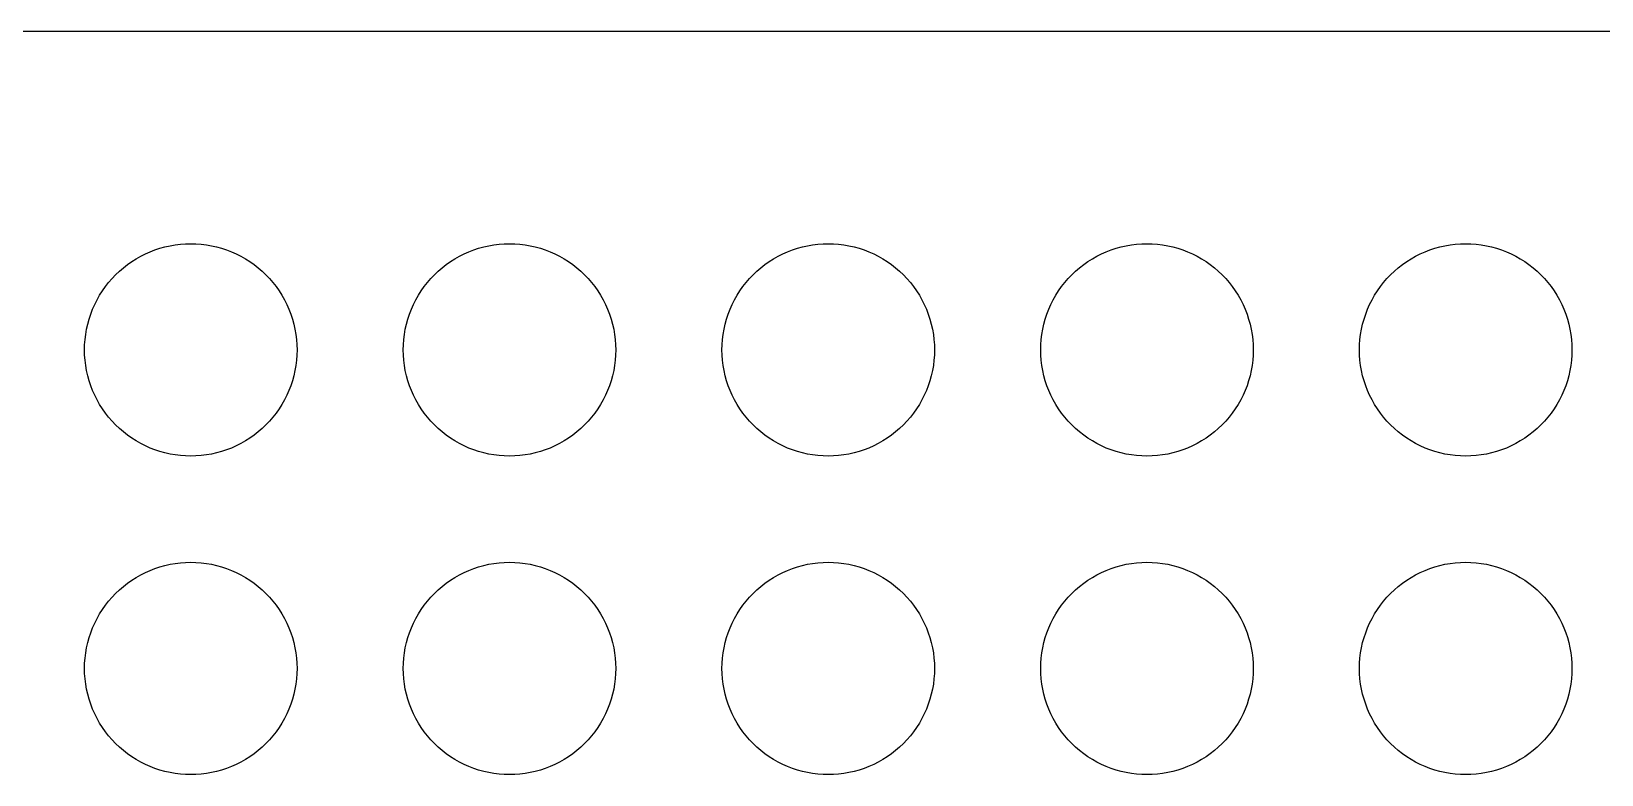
# Model space of a CAD drawing. Header units: metres. Extents: x 0 to 559, y 0 to 300.
# Drawn here: x 280 to 427.8, y 230 to 300 of the extents above; entities that cross this region are included whole.
import ezdxf

# ---------------------------------------------------------------- set-up
doc = ezdxf.new("R2010")
doc.units = ezdxf.units.M

msp = doc.modelspace()

# ---------------------------------------------------------------- linework, layer by layer
for p, q in [((559, 300), (0, 300)), ((291.173, 279.239), (291.631, 279.415)), ((291.631, 279.415), (292.097, 279.569)), ((292.097, 279.569), (292.57, 279.7)), ((292.57, 279.7), (293.049, 279.808)), ((293.049, 279.808), (293.533, 279.892)), ((293.533, 279.892), (294.02, 279.952)), ((294.02, 279.952), (294.509, 279.988)), ((294.509, 279.988), (295, 280)), ((295, 280), (295.491, 279.988)), ((295.491, 279.988), (295.98, 279.952)), ((295.98, 279.952), (296.467, 279.892)), ((296.467, 279.892), (296.951, 279.808)), ((296.951, 279.808), (297.43, 279.7)), ((297.43, 279.7), (297.903, 279.569)), ((297.903, 279.569), (298.369, 279.415)), ((298.369, 279.415), (298.827, 279.239)), ((321.173, 279.239), (321.631, 279.415)), ((321.631, 279.415), (322.097, 279.569)), ((322.097, 279.569), (322.57, 279.7)), ((322.57, 279.7), (323.049, 279.808)), ((323.049, 279.808), (323.533, 279.892)), ((323.533, 279.892), (324.02, 279.952)), ((324.02, 279.952), (324.509, 279.988)), ((324.509, 279.988), (325, 280)), ((325, 280), (325.491, 279.988)), ((325.491, 279.988), (325.98, 279.952)), ((325.98, 279.952), (326.467, 279.892)), ((326.467, 279.892), (326.951, 279.808)), ((326.951, 279.808), (327.43, 279.7)), ((327.43, 279.7), (327.903, 279.569)), ((327.903, 279.569), (328.369, 279.415)), ((328.369, 279.415), (328.827, 279.239)), ((351.173, 279.239), (351.631, 279.415)), ((351.631, 279.415), (352.097, 279.569)), ((352.097, 279.569), (352.57, 279.7)), ((352.57, 279.7), (353.049, 279.808)), ((353.049, 279.808), (353.533, 279.892)), ((353.533, 279.892), (354.02, 279.952)), ((354.02, 279.952), (354.509, 279.988)), ((354.509, 279.988), (355, 280)), ((355, 280), (355.491, 279.988)), ((355.491, 279.988), (355.98, 279.952)), ((355.98, 279.952), (356.467, 279.892)), ((356.467, 279.892), (356.951, 279.808)), ((356.951, 279.808), (357.43, 279.7)), ((357.43, 279.7), (357.903, 279.569)), ((357.903, 279.569), (358.369, 279.415)), ((358.369, 279.415), (358.827, 279.239)), ((381.173, 279.239), (381.631, 279.415)), ((381.631, 279.415), (382.097, 279.569)), ((382.097, 279.569), (382.57, 279.7)), ((382.57, 279.7), (383.049, 279.808)), ((383.049, 279.808), (383.533, 279.892)), ((383.533, 279.892), (384.02, 279.952)), ((384.02, 279.952), (384.509, 279.988)), ((384.509, 279.988), (385, 280)), ((385, 280), (385.491, 279.988)), ((385.491, 279.988), (385.98, 279.952)), ((385.98, 279.952), (386.467, 279.892)), ((386.467, 279.892), (386.951, 279.808)), ((386.951, 279.808), (387.43, 279.7)), ((387.43, 279.7), (387.903, 279.569)), ((387.903, 279.569), (388.369, 279.415)), ((388.369, 279.415), (388.827, 279.239)), ((411.173, 279.239), (411.631, 279.415)), ((411.631, 279.415), (412.097, 279.569)), ((412.097, 279.569), (412.57, 279.7)), ((412.57, 279.7), (413.049, 279.808)), ((413.049, 279.808), (413.533, 279.892)), ((413.533, 279.892), (414.02, 279.952)), ((414.02, 279.952), (414.509, 279.988)), ((414.509, 279.988), (415, 280)), ((415, 280), (415.491, 279.988)), ((415.491, 279.988), (415.98, 279.952)), ((415.98, 279.952), (416.467, 279.892)), ((416.467, 279.892), (416.951, 279.808)), ((416.951, 279.808), (417.43, 279.7)), ((417.43, 279.7), (417.903, 279.569)), ((417.903, 279.569), (418.369, 279.415)), ((418.369, 279.415), (418.827, 279.239)), ((288.656, 277.73), (289.043, 278.032)), ((289.043, 278.032), (289.444, 278.315)), ((289.444, 278.315), (289.859, 278.577)), ((289.859, 278.577), (290.286, 278.819)), ((290.286, 278.819), (290.724, 279.04)), ((290.724, 279.04), (291.173, 279.239)), ((298.827, 279.239), (299.276, 279.04)), ((299.276, 279.04), (299.714, 278.819)), ((299.714, 278.819), (300.141, 278.577)), ((300.141, 278.577), (300.556, 278.315)), ((300.556, 278.315), (300.957, 278.032)), ((300.957, 278.032), (301.344, 277.73)), ((318.656, 277.73), (319.043, 278.032)), ((319.043, 278.032), (319.444, 278.315)), ((319.444, 278.315), (319.859, 278.577)), ((319.859, 278.577), (320.286, 278.819)), ((320.286, 278.819), (320.724, 279.04)), ((320.724, 279.04), (321.173, 279.239)), ((328.827, 279.239), (329.276, 279.04)), ((329.276, 279.04), (329.714, 278.819)), ((329.714, 278.819), (330.141, 278.577)), ((330.141, 278.577), (330.556, 278.315)), ((330.556, 278.315), (330.957, 278.032)), ((330.957, 278.032), (331.344, 277.73)), ((348.656, 277.73), (349.043, 278.032)), ((349.043, 278.032), (349.444, 278.315)), ((349.444, 278.315), (349.859, 278.577)), ((349.859, 278.577), (350.286, 278.819)), ((350.286, 278.819), (350.724, 279.04)), ((350.724, 279.04), (351.173, 279.239)), ((358.827, 279.239), (359.276, 279.04)), ((359.276, 279.04), (359.714, 278.819)), ((359.714, 278.819), (360.141, 278.577)), ((360.141, 278.577), (360.556, 278.315)), ((360.556, 278.315), (360.957, 278.032)), ((360.957, 278.032), (361.344, 277.73)), ((378.656, 277.73), (379.043, 278.032)), ((379.043, 278.032), (379.444, 278.315)), ((379.444, 278.315), (379.859, 278.577)), ((379.859, 278.577), (380.286, 278.819)), ((380.286, 278.819), (380.724, 279.04)), ((380.724, 279.04), (381.173, 279.239)), ((388.827, 279.239), (389.276, 279.04)), ((389.276, 279.04), (389.714, 278.819)), ((389.714, 278.819), (390.141, 278.577)), ((390.141, 278.577), (390.556, 278.315)), ((390.556, 278.315), (390.957, 278.032)), ((390.957, 278.032), (391.344, 277.73)), ((408.656, 277.73), (409.043, 278.032)), ((409.043, 278.032), (409.444, 278.315)), ((409.444, 278.315), (409.859, 278.577)), ((409.859, 278.577), (410.286, 278.819)), ((410.286, 278.819), (410.724, 279.04)), ((410.724, 279.04), (411.173, 279.239)), ((418.827, 279.239), (419.276, 279.04)), ((419.276, 279.04), (419.714, 278.819)), ((419.714, 278.819), (420.141, 278.577)), ((420.141, 278.577), (420.556, 278.315)), ((420.556, 278.315), (420.957, 278.032)), ((420.957, 278.032), (421.344, 277.73)), ((287.27, 276.344), (287.59, 276.716)), ((287.59, 276.716), (287.929, 277.071)), ((287.929, 277.071), (288.284, 277.41)), ((288.284, 277.41), (288.656, 277.73)), ((301.344, 277.73), (301.716, 277.41)), ((301.716, 277.41), (302.071, 277.071)), ((302.071, 277.071), (302.41, 276.716)), ((302.41, 276.716), (302.73, 276.344)), ((317.27, 276.344), (317.59, 276.716)), ((317.59, 276.716), (317.929, 277.071)), ((317.929, 277.071), (318.284, 277.41)), ((318.284, 277.41), (318.656, 277.73)), ((331.344, 277.73), (331.716, 277.41)), ((331.716, 277.41), (332.071, 277.071)), ((332.071, 277.071), (332.41, 276.716)), ((332.41, 276.716), (332.73, 276.344)), ((347.27, 276.344), (347.59, 276.716)), ((347.59, 276.716), (347.929, 277.071)), ((347.929, 277.071), (348.284, 277.41)), ((348.284, 277.41), (348.656, 277.73)), ((361.344, 277.73), (361.716, 277.41)), ((361.716, 277.41), (362.071, 277.071)), ((362.071, 277.071), (362.41, 276.716)), ((362.41, 276.716), (362.73, 276.344)), ((377.27, 276.344), (377.59, 276.716)), ((377.59, 276.716), (377.929, 277.071)), ((377.929, 277.071), (378.284, 277.41)), ((378.284, 277.41), (378.656, 277.73)), ((391.344, 277.73), (391.716, 277.41)), ((391.716, 277.41), (392.071, 277.071)), ((392.071, 277.071), (392.41, 276.716)), ((392.41, 276.716), (392.73, 276.344)), ((407.27, 276.344), (407.59, 276.716)), ((407.59, 276.716), (407.929, 277.071)), ((407.929, 277.071), (408.284, 277.41)), ((408.284, 277.41), (408.656, 277.73)), ((421.344, 277.73), (421.716, 277.41)), ((421.716, 277.41), (422.071, 277.071)), ((422.071, 277.071), (422.41, 276.716)), ((422.41, 276.716), (422.73, 276.344)), ((286.181, 274.714), (286.423, 275.141)), ((286.423, 275.141), (286.685, 275.556)), ((286.685, 275.556), (286.968, 275.957)), ((286.968, 275.957), (287.27, 276.344)), ((302.73, 276.344), (303.032, 275.957)), ((303.032, 275.957), (303.315, 275.556)), ((303.315, 275.556), (303.577, 275.141)), ((303.577, 275.141), (303.819, 274.714)), ((316.181, 274.714), (316.423, 275.141)), ((316.423, 275.141), (316.685, 275.556)), ((316.685, 275.556), (316.968, 275.957)), ((316.968, 275.957), (317.27, 276.344)), ((332.73, 276.344), (333.032, 275.957)), ((333.032, 275.957), (333.315, 275.556)), ((333.315, 275.556), (333.577, 275.141)), ((333.577, 275.141), (333.819, 274.714)), ((346.181, 274.714), (346.423, 275.141)), ((346.423, 275.141), (346.685, 275.556)), ((346.685, 275.556), (346.968, 275.957)), ((346.968, 275.957), (347.27, 276.344)), ((362.73, 276.344), (363.032, 275.957)), ((363.032, 275.957), (363.315, 275.556)), ((363.315, 275.556), (363.577, 275.141)), ((363.577, 275.141), (363.819, 274.714)), ((376.181, 274.714), (376.423, 275.141)), ((376.423, 275.141), (376.685, 275.556)), ((376.685, 275.556), (376.968, 275.957)), ((376.968, 275.957), (377.27, 276.344)), ((392.73, 276.344), (393.032, 275.957)), ((393.032, 275.957), (393.315, 275.556)), ((393.315, 275.556), (393.577, 275.141)), ((393.577, 275.141), (393.819, 274.714)), ((406.181, 274.714), (406.423, 275.141)), ((406.423, 275.141), (406.685, 275.556)), ((406.685, 275.556), (406.968, 275.957)), ((406.968, 275.957), (407.27, 276.344)), ((422.73, 276.344), (423.032, 275.957)), ((423.032, 275.957), (423.315, 275.556)), ((423.315, 275.556), (423.577, 275.141)), ((423.577, 275.141), (423.819, 274.714)), ((285.585, 273.369), (285.761, 273.827)), ((285.761, 273.827), (285.96, 274.276)), ((285.96, 274.276), (286.181, 274.714)), ((303.819, 274.714), (304.04, 274.276)), ((304.04, 274.276), (304.239, 273.827)), ((304.239, 273.827), (304.415, 273.369)), ((315.585, 273.369), (315.761, 273.827)), ((315.761, 273.827), (315.96, 274.276)), ((315.96, 274.276), (316.181, 274.714)), ((333.819, 274.714), (334.04, 274.276)), ((334.04, 274.276), (334.239, 273.827)), ((334.239, 273.827), (334.415, 273.369)), ((345.585, 273.369), (345.761, 273.827)), ((345.761, 273.827), (345.96, 274.276)), ((345.96, 274.276), (346.181, 274.714)), ((363.819, 274.714), (364.04, 274.276)), ((364.04, 274.276), (364.239, 273.827)), ((364.239, 273.827), (364.415, 273.369)), ((375.585, 273.369), (375.761, 273.827)), ((375.761, 273.827), (375.96, 274.276)), ((375.96, 274.276), (376.181, 274.714)), ((393.819, 274.714), (394.04, 274.276)), ((394.04, 274.276), (394.239, 273.827)), ((394.239, 273.827), (394.415, 273.369)), ((405.585, 273.369), (405.761, 273.827)), ((405.761, 273.827), (405.96, 274.276)), ((405.96, 274.276), (406.181, 274.714)), ((423.819, 274.714), (424.04, 274.276)), ((424.04, 274.276), (424.239, 273.827)), ((424.239, 273.827), (424.415, 273.369)), ((285.108, 271.467), (285.192, 271.951)), ((285.192, 271.951), (285.3, 272.43)), ((285.3, 272.43), (285.431, 272.903)), ((285.431, 272.903), (285.585, 273.369)), ((304.415, 273.369), (304.569, 272.903)), ((304.569, 272.903), (304.7, 272.43)), ((304.7, 272.43), (304.808, 271.951)), ((304.808, 271.951), (304.892, 271.467)), ((315.108, 271.467), (315.192, 271.951)), ((315.192, 271.951), (315.3, 272.43)), ((315.3, 272.43), (315.431, 272.903)), ((315.431, 272.903), (315.585, 273.369)), ((334.415, 273.369), (334.569, 272.903)), ((334.569, 272.903), (334.7, 272.43)), ((334.7, 272.43), (334.808, 271.951)), ((334.808, 271.951), (334.892, 271.467)), ((345.108, 271.467), (345.192, 271.951)), ((345.192, 271.951), (345.3, 272.43)), ((345.3, 272.43), (345.431, 272.903)), ((345.431, 272.903), (345.585, 273.369)), ((364.415, 273.369), (364.569, 272.903)), ((364.569, 272.903), (364.7, 272.43)), ((364.7, 272.43), (364.808, 271.951)), ((364.808, 271.951), (364.892, 271.467)), ((375.108, 271.467), (375.192, 271.951)), ((375.192, 271.951), (375.3, 272.43)), ((375.3, 272.43), (375.431, 272.903)), ((375.431, 272.903), (375.585, 273.369)), ((394.415, 273.369), (394.569, 272.903)), ((394.569, 272.903), (394.7, 272.43)), ((394.7, 272.43), (394.808, 271.951)), ((394.808, 271.951), (394.892, 271.467)), ((405.108, 271.467), (405.192, 271.951)), ((405.192, 271.951), (405.3, 272.43)), ((405.3, 272.43), (405.431, 272.903)), ((405.431, 272.903), (405.585, 273.369)), ((424.415, 273.369), (424.569, 272.903)), ((424.569, 272.903), (424.7, 272.43)), ((424.7, 272.43), (424.808, 271.951)), ((424.808, 271.951), (424.892, 271.467)), ((285, 270), (285.012, 270.491)), ((285.012, 270.491), (285.048, 270.98)), ((285.048, 270.98), (285.108, 271.467)), ((304.892, 271.467), (304.952, 270.98)), ((304.952, 270.98), (304.988, 270.491)), ((304.988, 270.491), (305, 270)), ((315, 270), (315.012, 270.491)), ((315.012, 270.491), (315.048, 270.98)), ((315.048, 270.98), (315.108, 271.467)), ((334.892, 271.467), (334.952, 270.98)), ((334.952, 270.98), (334.988, 270.491)), ((334.988, 270.491), (335, 270)), ((345, 270), (345.012, 270.491)), ((345.012, 270.491), (345.048, 270.98)), ((345.048, 270.98), (345.108, 271.467)), ((364.892, 271.467), (364.952, 270.98)), ((364.952, 270.98), (364.988, 270.491)), ((364.988, 270.491), (365, 270)), ((375, 270), (375.012, 270.491)), ((375.012, 270.491), (375.048, 270.98)), ((375.048, 270.98), (375.108, 271.467)), ((394.892, 271.467), (394.952, 270.98)), ((394.952, 270.98), (394.988, 270.491)), ((394.988, 270.491), (395, 270)), ((405, 270), (405.012, 270.491)), ((405.012, 270.491), (405.048, 270.98)), ((405.048, 270.98), (405.108, 271.467)), ((424.892, 271.467), (424.952, 270.98)), ((424.952, 270.98), (424.988, 270.491)), ((424.988, 270.491), (425, 270)), ((285.012, 269.509), (285, 270)), ((285.048, 269.02), (285.012, 269.509)), ((285.108, 268.533), (285.048, 269.02)), ((304.952, 269.02), (304.892, 268.533)), ((304.988, 269.509), (304.952, 269.02)), ((305, 270), (304.988, 269.509)), ((315.012, 269.509), (315, 270)), ((315.048, 269.02), (315.012, 269.509)), ((315.108, 268.533), (315.048, 269.02)), ((334.952, 269.02), (334.892, 268.533)), ((334.988, 269.509), (334.952, 269.02)), ((335, 270), (334.988, 269.509)), ((345.012, 269.509), (345, 270)), ((345.048, 269.02), (345.012, 269.509)), ((345.108, 268.533), (345.048, 269.02)), ((364.952, 269.02), (364.892, 268.533)), ((364.988, 269.509), (364.952, 269.02)), ((365, 270), (364.988, 269.509)), ((375.012, 269.509), (375, 270)), ((375.048, 269.02), (375.012, 269.509)), ((375.108, 268.533), (375.048, 269.02)), ((394.952, 269.02), (394.892, 268.533)), ((394.988, 269.509), (394.952, 269.02)), ((395, 270), (394.988, 269.509)), ((405.012, 269.509), (405, 270)), ((405.048, 269.02), (405.012, 269.509)), ((405.108, 268.533), (405.048, 269.02)), ((424.952, 269.02), (424.892, 268.533)), ((424.988, 269.509), (424.952, 269.02)), ((425, 270), (424.988, 269.509)), ((285.192, 268.049), (285.108, 268.533)), ((285.3, 267.57), (285.192, 268.049)), ((285.431, 267.097), (285.3, 267.57)), ((304.7, 267.57), (304.569, 267.097)), ((304.808, 268.049), (304.7, 267.57)), ((304.892, 268.533), (304.808, 268.049)), ((315.192, 268.049), (315.108, 268.533)), ((315.3, 267.57), (315.192, 268.049)), ((315.431, 267.097), (315.3, 267.57)), ((334.7, 267.57), (334.569, 267.097)), ((334.808, 268.049), (334.7, 267.57)), ((334.892, 268.533), (334.808, 268.049)), ((345.192, 268.049), (345.108, 268.533)), ((345.3, 267.57), (345.192, 268.049)), ((345.431, 267.097), (345.3, 267.57)), ((364.7, 267.57), (364.569, 267.097)), ((364.808, 268.049), (364.7, 267.57)), ((364.892, 268.533), (364.808, 268.049)), ((375.192, 268.049), (375.108, 268.533)), ((375.3, 267.57), (375.192, 268.049)), ((375.431, 267.097), (375.3, 267.57)), ((394.7, 267.57), (394.569, 267.097)), ((394.808, 268.049), (394.7, 267.57)), ((394.892, 268.533), (394.808, 268.049)), ((405.192, 268.049), (405.108, 268.533)), ((405.3, 267.57), (405.192, 268.049)), ((405.431, 267.097), (405.3, 267.57)), ((424.7, 267.57), (424.569, 267.097)), ((424.808, 268.049), (424.7, 267.57)), ((424.892, 268.533), (424.808, 268.049)), ((285.585, 266.631), (285.431, 267.097)), ((285.761, 266.173), (285.585, 266.631)), ((285.96, 265.724), (285.761, 266.173)), ((304.239, 266.173), (304.04, 265.724)), ((304.415, 266.631), (304.239, 266.173)), ((304.569, 267.097), (304.415, 266.631)), ((315.585, 266.631), (315.431, 267.097)), ((315.761, 266.173), (315.585, 266.631)), ((315.96, 265.724), (315.761, 266.173)), ((334.239, 266.173), (334.04, 265.724)), ((334.415, 266.631), (334.239, 266.173)), ((334.569, 267.097), (334.415, 266.631)), ((345.585, 266.631), (345.431, 267.097)), ((345.761, 266.173), (345.585, 266.631)), ((345.96, 265.724), (345.761, 266.173)), ((364.239, 266.173), (364.04, 265.724)), ((364.415, 266.631), (364.239, 266.173)), ((364.569, 267.097), (364.415, 266.631)), ((375.585, 266.631), (375.431, 267.097)), ((375.761, 266.173), (375.585, 266.631)), ((375.96, 265.724), (375.761, 266.173)), ((394.239, 266.173), (394.04, 265.724)), ((394.415, 266.631), (394.239, 266.173)), ((394.569, 267.097), (394.415, 266.631)), ((405.585, 266.631), (405.431, 267.097)), ((405.761, 266.173), (405.585, 266.631)), ((405.96, 265.724), (405.761, 266.173)), ((424.239, 266.173), (424.04, 265.724)), ((424.415, 266.631), (424.239, 266.173)), ((424.569, 267.097), (424.415, 266.631)), ((286.181, 265.286), (285.96, 265.724)), ((286.423, 264.859), (286.181, 265.286)), ((286.685, 264.444), (286.423, 264.859)), ((303.577, 264.859), (303.315, 264.444)), ((303.819, 265.286), (303.577, 264.859)), ((304.04, 265.724), (303.819, 265.286)), ((316.181, 265.286), (315.96, 265.724)), ((316.423, 264.859), (316.181, 265.286)), ((316.685, 264.444), (316.423, 264.859)), ((333.577, 264.859), (333.315, 264.444)), ((333.819, 265.286), (333.577, 264.859)), ((334.04, 265.724), (333.819, 265.286)), ((346.181, 265.286), (345.96, 265.724)), ((346.423, 264.859), (346.181, 265.286)), ((346.685, 264.444), (346.423, 264.859)), ((363.577, 264.859), (363.315, 264.444)), ((363.819, 265.286), (363.577, 264.859)), ((364.04, 265.724), (363.819, 265.286)), ((376.181, 265.286), (375.96, 265.724)), ((376.423, 264.859), (376.181, 265.286)), ((376.685, 264.444), (376.423, 264.859)), ((393.577, 264.859), (393.315, 264.444)), ((393.819, 265.286), (393.577, 264.859)), ((394.04, 265.724), (393.819, 265.286)), ((406.181, 265.286), (405.96, 265.724)), ((406.423, 264.859), (406.181, 265.286)), ((406.685, 264.444), (406.423, 264.859)), ((423.577, 264.859), (423.315, 264.444)), ((423.819, 265.286), (423.577, 264.859)), ((424.04, 265.724), (423.819, 265.286)), ((286.968, 264.043), (286.685, 264.444)), ((287.27, 263.656), (286.968, 264.043)), ((287.59, 263.284), (287.27, 263.656)), ((287.929, 262.929), (287.59, 263.284)), ((302.41, 263.284), (302.071, 262.929)), ((302.73, 263.656), (302.41, 263.284)), ((303.032, 264.043), (302.73, 263.656)), ((303.315, 264.444), (303.032, 264.043)), ((316.968, 264.043), (316.685, 264.444)), ((317.27, 263.656), (316.968, 264.043)), ((317.59, 263.284), (317.27, 263.656)), ((317.929, 262.929), (317.59, 263.284)), ((332.41, 263.284), (332.071, 262.929)), ((332.73, 263.656), (332.41, 263.284)), ((333.032, 264.043), (332.73, 263.656)), ((333.315, 264.444), (333.032, 264.043)), ((346.968, 264.043), (346.685, 264.444)), ((347.27, 263.656), (346.968, 264.043)), ((347.59, 263.284), (347.27, 263.656)), ((347.929, 262.929), (347.59, 263.284)), ((362.41, 263.284), (362.071, 262.929)), ((362.73, 263.656), (362.41, 263.284)), ((363.032, 264.043), (362.73, 263.656)), ((363.315, 264.444), (363.032, 264.043)), ((376.968, 264.043), (376.685, 264.444)), ((377.27, 263.656), (376.968, 264.043)), ((377.59, 263.284), (377.27, 263.656)), ((377.929, 262.929), (377.59, 263.284)), ((392.41, 263.284), (392.071, 262.929)), ((392.73, 263.656), (392.41, 263.284)), ((393.032, 264.043), (392.73, 263.656)), ((393.315, 264.444), (393.032, 264.043)), ((406.968, 264.043), (406.685, 264.444)), ((407.27, 263.656), (406.968, 264.043)), ((407.59, 263.284), (407.27, 263.656)), ((407.929, 262.929), (407.59, 263.284)), ((422.41, 263.284), (422.071, 262.929)), ((422.73, 263.656), (422.41, 263.284)), ((423.032, 264.043), (422.73, 263.656)), ((423.315, 264.444), (423.032, 264.043)), ((288.284, 262.59), (287.929, 262.929)), ((288.656, 262.27), (288.284, 262.59)), ((289.043, 261.968), (288.656, 262.27)), ((289.444, 261.685), (289.043, 261.968)), ((289.859, 261.423), (289.444, 261.685)), ((300.556, 261.685), (300.141, 261.423)), ((300.957, 261.968), (300.556, 261.685)), ((301.344, 262.27), (300.957, 261.968)), ((301.716, 262.59), (301.344, 262.27)), ((302.071, 262.929), (301.716, 262.59)), ((318.284, 262.59), (317.929, 262.929)), ((318.656, 262.27), (318.284, 262.59)), ((319.043, 261.968), (318.656, 262.27)), ((319.444, 261.685), (319.043, 261.968)), ((319.859, 261.423), (319.444, 261.685)), ((330.556, 261.685), (330.141, 261.423)), ((330.957, 261.968), (330.556, 261.685)), ((331.344, 262.27), (330.957, 261.968)), ((331.716, 262.59), (331.344, 262.27)), ((332.071, 262.929), (331.716, 262.59)), ((348.284, 262.59), (347.929, 262.929)), ((348.656, 262.27), (348.284, 262.59)), ((349.043, 261.968), (348.656, 262.27)), ((349.444, 261.685), (349.043, 261.968)), ((349.859, 261.423), (349.444, 261.685)), ((360.556, 261.685), (360.141, 261.423)), ((360.957, 261.968), (360.556, 261.685)), ((361.344, 262.27), (360.957, 261.968)), ((361.716, 262.59), (361.344, 262.27)), ((362.071, 262.929), (361.716, 262.59)), ((378.284, 262.59), (377.929, 262.929)), ((378.656, 262.27), (378.284, 262.59)), ((379.043, 261.968), (378.656, 262.27)), ((379.444, 261.685), (379.043, 261.968)), ((379.859, 261.423), (379.444, 261.685)), ((390.556, 261.685), (390.141, 261.423)), ((390.957, 261.968), (390.556, 261.685)), ((391.344, 262.27), (390.957, 261.968)), ((391.716, 262.59), (391.344, 262.27)), ((392.071, 262.929), (391.716, 262.59)), ((408.284, 262.59), (407.929, 262.929)), ((408.656, 262.27), (408.284, 262.59)), ((409.043, 261.968), (408.656, 262.27)), ((409.444, 261.685), (409.043, 261.968)), ((409.859, 261.423), (409.444, 261.685)), ((420.556, 261.685), (420.141, 261.423)), ((420.957, 261.968), (420.556, 261.685)), ((421.344, 262.27), (420.957, 261.968)), ((421.716, 262.59), (421.344, 262.27)), ((422.071, 262.929), (421.716, 262.59)), ((290.286, 261.181), (289.859, 261.423)), ((290.724, 260.96), (290.286, 261.181)), ((291.173, 260.761), (290.724, 260.96)), ((291.631, 260.585), (291.173, 260.761)), ((292.097, 260.431), (291.631, 260.585)), ((292.57, 260.3), (292.097, 260.431)), ((293.049, 260.192), (292.57, 260.3)), ((293.533, 260.108), (293.049, 260.192)), ((296.951, 260.192), (296.467, 260.108)), ((297.43, 260.3), (296.951, 260.192)), ((297.903, 260.431), (297.43, 260.3)), ((298.369, 260.585), (297.903, 260.431)), ((298.827, 260.761), (298.369, 260.585)), ((299.276, 260.96), (298.827, 260.761)), ((299.714, 261.181), (299.276, 260.96)), ((300.141, 261.423), (299.714, 261.181)), ((320.286, 261.181), (319.859, 261.423)), ((320.724, 260.96), (320.286, 261.181)), ((321.173, 260.761), (320.724, 260.96)), ((321.631, 260.585), (321.173, 260.761)), ((322.097, 260.431), (321.631, 260.585)), ((322.57, 260.3), (322.097, 260.431)), ((323.049, 260.192), (322.57, 260.3)), ((323.533, 260.108), (323.049, 260.192)), ((326.951, 260.192), (326.467, 260.108)), ((327.43, 260.3), (326.951, 260.192)), ((327.903, 260.431), (327.43, 260.3)), ((328.369, 260.585), (327.903, 260.431)), ((328.827, 260.761), (328.369, 260.585)), ((329.276, 260.96), (328.827, 260.761)), ((329.714, 261.181), (329.276, 260.96)), ((330.141, 261.423), (329.714, 261.181)), ((350.286, 261.181), (349.859, 261.423)), ((350.724, 260.96), (350.286, 261.181)), ((351.173, 260.761), (350.724, 260.96)), ((351.631, 260.585), (351.173, 260.761)), ((352.097, 260.431), (351.631, 260.585)), ((352.57, 260.3), (352.097, 260.431)), ((353.049, 260.192), (352.57, 260.3)), ((353.533, 260.108), (353.049, 260.192)), ((356.951, 260.192), (356.467, 260.108)), ((357.43, 260.3), (356.951, 260.192)), ((357.903, 260.431), (357.43, 260.3)), ((358.369, 260.585), (357.903, 260.431)), ((358.827, 260.761), (358.369, 260.585)), ((359.276, 260.96), (358.827, 260.761)), ((359.714, 261.181), (359.276, 260.96)), ((360.141, 261.423), (359.714, 261.181)), ((380.286, 261.181), (379.859, 261.423)), ((380.724, 260.96), (380.286, 261.181)), ((381.173, 260.761), (380.724, 260.96)), ((381.631, 260.585), (381.173, 260.761)), ((382.097, 260.431), (381.631, 260.585)), ((382.57, 260.3), (382.097, 260.431)), ((383.049, 260.192), (382.57, 260.3)), ((383.533, 260.108), (383.049, 260.192)), ((386.951, 260.192), (386.467, 260.108)), ((387.43, 260.3), (386.951, 260.192)), ((387.903, 260.431), (387.43, 260.3)), ((388.369, 260.585), (387.903, 260.431)), ((388.827, 260.761), (388.369, 260.585)), ((389.276, 260.96), (388.827, 260.761)), ((389.714, 261.181), (389.276, 260.96)), ((390.141, 261.423), (389.714, 261.181)), ((410.286, 261.181), (409.859, 261.423)), ((410.724, 260.96), (410.286, 261.181)), ((411.173, 260.761), (410.724, 260.96)), ((411.631, 260.585), (411.173, 260.761)), ((412.097, 260.431), (411.631, 260.585)), ((412.57, 260.3), (412.097, 260.431)), ((413.049, 260.192), (412.57, 260.3)), ((413.533, 260.108), (413.049, 260.192)), ((416.951, 260.192), (416.467, 260.108)), ((417.43, 260.3), (416.951, 260.192)), ((417.903, 260.431), (417.43, 260.3)), ((418.369, 260.585), (417.903, 260.431)), ((418.827, 260.761), (418.369, 260.585)), ((419.276, 260.96), (418.827, 260.761)), ((419.714, 261.181), (419.276, 260.96)), ((420.141, 261.423), (419.714, 261.181)), ((294.02, 260.048), (293.533, 260.108)), ((294.509, 260.012), (294.02, 260.048)), ((295, 260), (294.509, 260.012)), ((295.491, 260.012), (295, 260)), ((295.98, 260.048), (295.491, 260.012)), ((296.467, 260.108), (295.98, 260.048)), ((324.02, 260.048), (323.533, 260.108)), ((324.509, 260.012), (324.02, 260.048)), ((325, 260), (324.509, 260.012)), ((325.491, 260.012), (325, 260)), ((325.98, 260.048), (325.491, 260.012)), ((326.467, 260.108), (325.98, 260.048)), ((354.02, 260.048), (353.533, 260.108)), ((354.509, 260.012), (354.02, 260.048)), ((355, 260), (354.509, 260.012)), ((355.491, 260.012), (355, 260)), ((355.98, 260.048), (355.491, 260.012)), ((356.467, 260.108), (355.98, 260.048)), ((384.02, 260.048), (383.533, 260.108)), ((384.509, 260.012), (384.02, 260.048)), ((385, 260), (384.509, 260.012)), ((385.491, 260.012), (385, 260)), ((385.98, 260.048), (385.491, 260.012)), ((386.467, 260.108), (385.98, 260.048)), ((414.02, 260.048), (413.533, 260.108)), ((414.509, 260.012), (414.02, 260.048)), ((415, 260), (414.509, 260.012)), ((415.491, 260.012), (415, 260)), ((415.98, 260.048), (415.491, 260.012)), ((416.467, 260.108), (415.98, 260.048)), ((292.57, 249.7), (293.049, 249.808)), ((293.049, 249.808), (293.533, 249.892)), ((293.533, 249.892), (294.02, 249.952)), ((294.02, 249.952), (294.509, 249.988)), ((294.509, 249.988), (295, 250)), ((295, 250), (295.491, 249.988)), ((295.491, 249.988), (295.98, 249.952)), ((295.98, 249.952), (296.467, 249.892)), ((296.467, 249.892), (296.951, 249.808)), ((296.951, 249.808), (297.43, 249.7)), ((322.57, 249.7), (323.049, 249.808)), ((323.049, 249.808), (323.533, 249.892)), ((323.533, 249.892), (324.02, 249.952)), ((324.02, 249.952), (324.509, 249.988)), ((324.509, 249.988), (325, 250)), ((325, 250), (325.491, 249.988)), ((325.491, 249.988), (325.98, 249.952)), ((325.98, 249.952), (326.467, 249.892)), ((326.467, 249.892), (326.951, 249.808)), ((326.951, 249.808), (327.43, 249.7)), ((352.57, 249.7), (353.049, 249.808)), ((353.049, 249.808), (353.533, 249.892)), ((353.533, 249.892), (354.02, 249.952)), ((354.02, 249.952), (354.509, 249.988)), ((354.509, 249.988), (355, 250)), ((355, 250), (355.491, 249.988)), ((355.491, 249.988), (355.98, 249.952)), ((355.98, 249.952), (356.467, 249.892)), ((356.467, 249.892), (356.951, 249.808)), ((356.951, 249.808), (357.43, 249.7)), ((382.57, 249.7), (383.049, 249.808)), ((383.049, 249.808), (383.533, 249.892)), ((383.533, 249.892), (384.02, 249.952)), ((384.02, 249.952), (384.509, 249.988)), ((384.509, 249.988), (385, 250)), ((385, 250), (385.491, 249.988)), ((385.491, 249.988), (385.98, 249.952)), ((385.98, 249.952), (386.467, 249.892)), ((386.467, 249.892), (386.951, 249.808)), ((386.951, 249.808), (387.43, 249.7)), ((412.57, 249.7), (413.049, 249.808)), ((413.049, 249.808), (413.533, 249.892)), ((413.533, 249.892), (414.02, 249.952)), ((414.02, 249.952), (414.509, 249.988)), ((414.509, 249.988), (415, 250)), ((415, 250), (415.491, 249.988)), ((415.491, 249.988), (415.98, 249.952)), ((415.98, 249.952), (416.467, 249.892)), ((416.467, 249.892), (416.951, 249.808)), ((416.951, 249.808), (417.43, 249.7)), ((289.043, 248.032), (289.444, 248.315)), ((289.444, 248.315), (289.859, 248.577)), ((289.859, 248.577), (290.286, 248.819)), ((290.286, 248.819), (290.724, 249.04)), ((290.724, 249.04), (291.173, 249.239)), ((291.173, 249.239), (291.631, 249.415)), ((291.631, 249.415), (292.097, 249.569)), ((292.097, 249.569), (292.57, 249.7)), ((297.43, 249.7), (297.903, 249.569)), ((297.903, 249.569), (298.369, 249.415)), ((298.369, 249.415), (298.827, 249.239)), ((298.827, 249.239), (299.276, 249.04)), ((299.276, 249.04), (299.714, 248.819)), ((299.714, 248.819), (300.141, 248.577)), ((300.141, 248.577), (300.556, 248.315)), ((300.556, 248.315), (300.957, 248.032)), ((319.043, 248.032), (319.444, 248.315)), ((319.444, 248.315), (319.859, 248.577)), ((319.859, 248.577), (320.286, 248.819)), ((320.286, 248.819), (320.724, 249.04)), ((320.724, 249.04), (321.173, 249.239)), ((321.173, 249.239), (321.631, 249.415)), ((321.631, 249.415), (322.097, 249.569)), ((322.097, 249.569), (322.57, 249.7)), ((327.43, 249.7), (327.903, 249.569)), ((327.903, 249.569), (328.369, 249.415)), ((328.369, 249.415), (328.827, 249.239)), ((328.827, 249.239), (329.276, 249.04)), ((329.276, 249.04), (329.714, 248.819)), ((329.714, 248.819), (330.141, 248.577)), ((330.141, 248.577), (330.556, 248.315)), ((330.556, 248.315), (330.957, 248.032)), ((349.043, 248.032), (349.444, 248.315)), ((349.444, 248.315), (349.859, 248.577)), ((349.859, 248.577), (350.286, 248.819)), ((350.286, 248.819), (350.724, 249.04)), ((350.724, 249.04), (351.173, 249.239)), ((351.173, 249.239), (351.631, 249.415)), ((351.631, 249.415), (352.097, 249.569)), ((352.097, 249.569), (352.57, 249.7)), ((357.43, 249.7), (357.903, 249.569)), ((357.903, 249.569), (358.369, 249.415)), ((358.369, 249.415), (358.827, 249.239)), ((358.827, 249.239), (359.276, 249.04)), ((359.276, 249.04), (359.714, 248.819)), ((359.714, 248.819), (360.141, 248.577)), ((360.141, 248.577), (360.556, 248.315)), ((360.556, 248.315), (360.957, 248.032)), ((379.043, 248.032), (379.444, 248.315)), ((379.444, 248.315), (379.859, 248.577)), ((379.859, 248.577), (380.286, 248.819)), ((380.286, 248.819), (380.724, 249.04)), ((380.724, 249.04), (381.173, 249.239)), ((381.173, 249.239), (381.631, 249.415)), ((381.631, 249.415), (382.097, 249.569)), ((382.097, 249.569), (382.57, 249.7)), ((387.43, 249.7), (387.903, 249.569)), ((387.903, 249.569), (388.369, 249.415)), ((388.369, 249.415), (388.827, 249.239)), ((388.827, 249.239), (389.276, 249.04)), ((389.276, 249.04), (389.714, 248.819)), ((389.714, 248.819), (390.141, 248.577)), ((390.141, 248.577), (390.556, 248.315)), ((390.556, 248.315), (390.957, 248.032)), ((409.043, 248.032), (409.444, 248.315)), ((409.444, 248.315), (409.859, 248.577)), ((409.859, 248.577), (410.286, 248.819)), ((410.286, 248.819), (410.724, 249.04)), ((410.724, 249.04), (411.173, 249.239)), ((411.173, 249.239), (411.631, 249.415)), ((411.631, 249.415), (412.097, 249.569)), ((412.097, 249.569), (412.57, 249.7)), ((417.43, 249.7), (417.903, 249.569)), ((417.903, 249.569), (418.369, 249.415)), ((418.369, 249.415), (418.827, 249.239)), ((418.827, 249.239), (419.276, 249.04)), ((419.276, 249.04), (419.714, 248.819)), ((419.714, 248.819), (420.141, 248.577)), ((420.141, 248.577), (420.556, 248.315)), ((420.556, 248.315), (420.957, 248.032)), ((287.59, 246.716), (287.929, 247.071)), ((287.929, 247.071), (288.284, 247.41)), ((288.284, 247.41), (288.656, 247.73)), ((288.656, 247.73), (289.043, 248.032)), ((300.957, 248.032), (301.344, 247.73)), ((301.344, 247.73), (301.716, 247.41)), ((301.716, 247.41), (302.071, 247.071)), ((302.071, 247.071), (302.41, 246.716)), ((317.59, 246.716), (317.929, 247.071)), ((317.929, 247.071), (318.284, 247.41)), ((318.284, 247.41), (318.656, 247.73)), ((318.656, 247.73), (319.043, 248.032)), ((330.957, 248.032), (331.344, 247.73)), ((331.344, 247.73), (331.716, 247.41)), ((331.716, 247.41), (332.071, 247.071)), ((332.071, 247.071), (332.41, 246.716)), ((347.59, 246.716), (347.929, 247.071)), ((347.929, 247.071), (348.284, 247.41)), ((348.284, 247.41), (348.656, 247.73)), ((348.656, 247.73), (349.043, 248.032)), ((360.957, 248.032), (361.344, 247.73)), ((361.344, 247.73), (361.716, 247.41)), ((361.716, 247.41), (362.071, 247.071)), ((362.071, 247.071), (362.41, 246.716)), ((377.59, 246.716), (377.929, 247.071)), ((377.929, 247.071), (378.284, 247.41)), ((378.284, 247.41), (378.656, 247.73)), ((378.656, 247.73), (379.043, 248.032)), ((390.957, 248.032), (391.344, 247.73)), ((391.344, 247.73), (391.716, 247.41)), ((391.716, 247.41), (392.071, 247.071)), ((392.071, 247.071), (392.41, 246.716)), ((407.59, 246.716), (407.929, 247.071)), ((407.929, 247.071), (408.284, 247.41)), ((408.284, 247.41), (408.656, 247.73)), ((408.656, 247.73), (409.043, 248.032)), ((420.957, 248.032), (421.344, 247.73)), ((421.344, 247.73), (421.716, 247.41)), ((421.716, 247.41), (422.071, 247.071)), ((422.071, 247.071), (422.41, 246.716)), ((286.423, 245.141), (286.685, 245.556)), ((286.685, 245.556), (286.968, 245.957)), ((286.968, 245.957), (287.27, 246.344)), ((287.27, 246.344), (287.59, 246.716)), ((302.41, 246.716), (302.73, 246.344)), ((302.73, 246.344), (303.032, 245.957)), ((303.032, 245.957), (303.315, 245.556)), ((303.315, 245.556), (303.577, 245.141)), ((316.423, 245.141), (316.685, 245.556)), ((316.685, 245.556), (316.968, 245.957)), ((316.968, 245.957), (317.27, 246.344)), ((317.27, 246.344), (317.59, 246.716)), ((332.41, 246.716), (332.73, 246.344)), ((332.73, 246.344), (333.032, 245.957)), ((333.032, 245.957), (333.315, 245.556)), ((333.315, 245.556), (333.577, 245.141)), ((346.423, 245.141), (346.685, 245.556)), ((346.685, 245.556), (346.968, 245.957)), ((346.968, 245.957), (347.27, 246.344)), ((347.27, 246.344), (347.59, 246.716)), ((362.41, 246.716), (362.73, 246.344)), ((362.73, 246.344), (363.032, 245.957)), ((363.032, 245.957), (363.315, 245.556)), ((363.315, 245.556), (363.577, 245.141)), ((376.423, 245.141), (376.685, 245.556)), ((376.685, 245.556), (376.968, 245.957)), ((376.968, 245.957), (377.27, 246.344)), ((377.27, 246.344), (377.59, 246.716)), ((392.41, 246.716), (392.73, 246.344)), ((392.73, 246.344), (393.032, 245.957)), ((393.032, 245.957), (393.315, 245.556)), ((393.315, 245.556), (393.577, 245.141)), ((406.423, 245.141), (406.685, 245.556)), ((406.685, 245.556), (406.968, 245.957)), ((406.968, 245.957), (407.27, 246.344)), ((407.27, 246.344), (407.59, 246.716)), ((422.41, 246.716), (422.73, 246.344)), ((422.73, 246.344), (423.032, 245.957)), ((423.032, 245.957), (423.315, 245.556)), ((423.315, 245.556), (423.577, 245.141)), ((285.761, 243.827), (285.96, 244.276)), ((285.96, 244.276), (286.181, 244.714)), ((286.181, 244.714), (286.423, 245.141)), ((303.577, 245.141), (303.819, 244.714)), ((303.819, 244.714), (304.04, 244.276)), ((304.04, 244.276), (304.239, 243.827)), ((315.761, 243.827), (315.96, 244.276)), ((315.96, 244.276), (316.181, 244.714)), ((316.181, 244.714), (316.423, 245.141)), ((333.577, 245.141), (333.819, 244.714)), ((333.819, 244.714), (334.04, 244.276)), ((334.04, 244.276), (334.239, 243.827)), ((345.761, 243.827), (345.96, 244.276)), ((345.96, 244.276), (346.181, 244.714)), ((346.181, 244.714), (346.423, 245.141)), ((363.577, 245.141), (363.819, 244.714)), ((363.819, 244.714), (364.04, 244.276)), ((364.04, 244.276), (364.239, 243.827)), ((375.761, 243.827), (375.96, 244.276)), ((375.96, 244.276), (376.181, 244.714)), ((376.181, 244.714), (376.423, 245.141)), ((393.577, 245.141), (393.819, 244.714)), ((393.819, 244.714), (394.04, 244.276)), ((394.04, 244.276), (394.239, 243.827)), ((405.761, 243.827), (405.96, 244.276)), ((405.96, 244.276), (406.181, 244.714)), ((406.181, 244.714), (406.423, 245.141)), ((423.577, 245.141), (423.819, 244.714)), ((423.819, 244.714), (424.04, 244.276)), ((424.04, 244.276), (424.239, 243.827)), ((285.192, 241.951), (285.3, 242.43)), ((285.3, 242.43), (285.431, 242.903)), ((285.431, 242.903), (285.585, 243.369)), ((285.585, 243.369), (285.761, 243.827)), ((304.239, 243.827), (304.415, 243.369)), ((304.415, 243.369), (304.569, 242.903)), ((304.569, 242.903), (304.7, 242.43)), ((304.7, 242.43), (304.808, 241.951)), ((315.192, 241.951), (315.3, 242.43)), ((315.3, 242.43), (315.431, 242.903)), ((315.431, 242.903), (315.585, 243.369)), ((315.585, 243.369), (315.761, 243.827)), ((334.239, 243.827), (334.415, 243.369)), ((334.415, 243.369), (334.569, 242.903)), ((334.569, 242.903), (334.7, 242.43)), ((334.7, 242.43), (334.808, 241.951)), ((345.192, 241.951), (345.3, 242.43)), ((345.3, 242.43), (345.431, 242.903)), ((345.431, 242.903), (345.585, 243.369)), ((345.585, 243.369), (345.761, 243.827)), ((364.239, 243.827), (364.415, 243.369)), ((364.415, 243.369), (364.569, 242.903)), ((364.569, 242.903), (364.7, 242.43)), ((364.7, 242.43), (364.808, 241.951)), ((375.192, 241.951), (375.3, 242.43)), ((375.3, 242.43), (375.431, 242.903)), ((375.431, 242.903), (375.585, 243.369)), ((375.585, 243.369), (375.761, 243.827)), ((394.239, 243.827), (394.415, 243.369)), ((394.415, 243.369), (394.569, 242.903)), ((394.569, 242.903), (394.7, 242.43)), ((394.7, 242.43), (394.808, 241.951)), ((405.192, 241.951), (405.3, 242.43)), ((405.3, 242.43), (405.431, 242.903)), ((405.431, 242.903), (405.585, 243.369)), ((405.585, 243.369), (405.761, 243.827)), ((424.239, 243.827), (424.415, 243.369)), ((424.415, 243.369), (424.569, 242.903)), ((424.569, 242.903), (424.7, 242.43)), ((424.7, 242.43), (424.808, 241.951)), ((285.012, 240.491), (285.048, 240.98)), ((285.048, 240.98), (285.108, 241.467)), ((285.108, 241.467), (285.192, 241.951)), ((304.808, 241.951), (304.892, 241.467)), ((304.892, 241.467), (304.952, 240.98)), ((304.952, 240.98), (304.988, 240.491)), ((315.012, 240.491), (315.048, 240.98)), ((315.048, 240.98), (315.108, 241.467)), ((315.108, 241.467), (315.192, 241.951)), ((334.808, 241.951), (334.892, 241.467)), ((334.892, 241.467), (334.952, 240.98)), ((334.952, 240.98), (334.988, 240.491)), ((345.012, 240.491), (345.048, 240.98)), ((345.048, 240.98), (345.108, 241.467)), ((345.108, 241.467), (345.192, 241.951)), ((364.808, 241.951), (364.892, 241.467)), ((364.892, 241.467), (364.952, 240.98)), ((364.952, 240.98), (364.988, 240.491)), ((375.012, 240.491), (375.048, 240.98)), ((375.048, 240.98), (375.108, 241.467)), ((375.108, 241.467), (375.192, 241.951)), ((394.808, 241.951), (394.892, 241.467)), ((394.892, 241.467), (394.952, 240.98)), ((394.952, 240.98), (394.988, 240.491)), ((405.012, 240.491), (405.048, 240.98)), ((405.048, 240.98), (405.108, 241.467)), ((405.108, 241.467), (405.192, 241.951)), ((424.808, 241.951), (424.892, 241.467)), ((424.892, 241.467), (424.952, 240.98)), ((424.952, 240.98), (424.988, 240.491)), ((285, 240), (285.012, 240.491)), ((285.012, 239.509), (285, 240)), ((285.048, 239.02), (285.012, 239.509)), ((304.988, 239.509), (304.952, 239.02)), ((304.988, 240.491), (305, 240)), ((305, 240), (304.988, 239.509)), ((315, 240), (315.012, 240.491)), ((315.012, 239.509), (315, 240)), ((315.048, 239.02), (315.012, 239.509)), ((334.988, 239.509), (334.952, 239.02)), ((334.988, 240.491), (335, 240)), ((335, 240), (334.988, 239.509)), ((345, 240), (345.012, 240.491)), ((345.012, 239.509), (345, 240)), ((345.048, 239.02), (345.012, 239.509)), ((364.988, 239.509), (364.952, 239.02)), ((364.988, 240.491), (365, 240)), ((365, 240), (364.988, 239.509)), ((375, 240), (375.012, 240.491)), ((375.012, 239.509), (375, 240)), ((375.048, 239.02), (375.012, 239.509)), ((394.988, 239.509), (394.952, 239.02)), ((394.988, 240.491), (395, 240)), ((395, 240), (394.988, 239.509)), ((405, 240), (405.012, 240.491)), ((405.012, 239.509), (405, 240)), ((405.048, 239.02), (405.012, 239.509)), ((424.988, 239.509), (424.952, 239.02)), ((424.988, 240.491), (425, 240)), ((425, 240), (424.988, 239.509)), ((285.108, 238.533), (285.048, 239.02)), ((285.192, 238.049), (285.108, 238.533)), ((285.3, 237.57), (285.192, 238.049)), ((304.808, 238.049), (304.7, 237.57)), ((304.892, 238.533), (304.808, 238.049)), ((304.952, 239.02), (304.892, 238.533)), ((315.108, 238.533), (315.048, 239.02)), ((315.192, 238.049), (315.108, 238.533)), ((315.3, 237.57), (315.192, 238.049)), ((334.808, 238.049), (334.7, 237.57)), ((334.892, 238.533), (334.808, 238.049)), ((334.952, 239.02), (334.892, 238.533)), ((345.108, 238.533), (345.048, 239.02)), ((345.192, 238.049), (345.108, 238.533)), ((345.3, 237.57), (345.192, 238.049)), ((364.808, 238.049), (364.7, 237.57)), ((364.892, 238.533), (364.808, 238.049)), ((364.952, 239.02), (364.892, 238.533)), ((375.108, 238.533), (375.048, 239.02)), ((375.192, 238.049), (375.108, 238.533)), ((375.3, 237.57), (375.192, 238.049)), ((394.808, 238.049), (394.7, 237.57)), ((394.892, 238.533), (394.808, 238.049)), ((394.952, 239.02), (394.892, 238.533)), ((405.108, 238.533), (405.048, 239.02)), ((405.192, 238.049), (405.108, 238.533)), ((405.3, 237.57), (405.192, 238.049)), ((424.808, 238.049), (424.7, 237.57)), ((424.892, 238.533), (424.808, 238.049)), ((424.952, 239.02), (424.892, 238.533)), ((285.431, 237.097), (285.3, 237.57)), ((285.585, 236.631), (285.431, 237.097)), ((285.761, 236.173), (285.585, 236.631)), ((304.415, 236.631), (304.239, 236.173)), ((304.569, 237.097), (304.415, 236.631)), ((304.7, 237.57), (304.569, 237.097)), ((315.431, 237.097), (315.3, 237.57)), ((315.585, 236.631), (315.431, 237.097)), ((315.761, 236.173), (315.585, 236.631)), ((334.415, 236.631), (334.239, 236.173)), ((334.569, 237.097), (334.415, 236.631)), ((334.7, 237.57), (334.569, 237.097)), ((345.431, 237.097), (345.3, 237.57)), ((345.585, 236.631), (345.431, 237.097)), ((345.761, 236.173), (345.585, 236.631)), ((364.415, 236.631), (364.239, 236.173)), ((364.569, 237.097), (364.415, 236.631)), ((364.7, 237.57), (364.569, 237.097)), ((375.431, 237.097), (375.3, 237.57)), ((375.585, 236.631), (375.431, 237.097)), ((375.761, 236.173), (375.585, 236.631)), ((394.415, 236.631), (394.239, 236.173)), ((394.569, 237.097), (394.415, 236.631)), ((394.7, 237.57), (394.569, 237.097)), ((405.431, 237.097), (405.3, 237.57)), ((405.585, 236.631), (405.431, 237.097)), ((405.761, 236.173), (405.585, 236.631)), ((424.415, 236.631), (424.239, 236.173)), ((424.569, 237.097), (424.415, 236.631)), ((424.7, 237.57), (424.569, 237.097)), ((285.96, 235.724), (285.761, 236.173)), ((286.181, 235.286), (285.96, 235.724)), ((286.423, 234.859), (286.181, 235.286)), ((303.819, 235.286), (303.577, 234.859)), ((304.04, 235.724), (303.819, 235.286)), ((304.239, 236.173), (304.04, 235.724)), ((315.96, 235.724), (315.761, 236.173)), ((316.181, 235.286), (315.96, 235.724)), ((316.423, 234.859), (316.181, 235.286)), ((333.819, 235.286), (333.577, 234.859)), ((334.04, 235.724), (333.819, 235.286)), ((334.239, 236.173), (334.04, 235.724)), ((345.96, 235.724), (345.761, 236.173)), ((346.181, 235.286), (345.96, 235.724)), ((346.423, 234.859), (346.181, 235.286)), ((363.819, 235.286), (363.577, 234.859)), ((364.04, 235.724), (363.819, 235.286)), ((364.239, 236.173), (364.04, 235.724)), ((375.96, 235.724), (375.761, 236.173)), ((376.181, 235.286), (375.96, 235.724)), ((376.423, 234.859), (376.181, 235.286)), ((393.819, 235.286), (393.577, 234.859)), ((394.04, 235.724), (393.819, 235.286)), ((394.239, 236.173), (394.04, 235.724)), ((405.96, 235.724), (405.761, 236.173)), ((406.181, 235.286), (405.96, 235.724)), ((406.423, 234.859), (406.181, 235.286)), ((423.819, 235.286), (423.577, 234.859)), ((424.04, 235.724), (423.819, 235.286)), ((424.239, 236.173), (424.04, 235.724)), ((286.685, 234.444), (286.423, 234.859)), ((286.968, 234.043), (286.685, 234.444)), ((287.27, 233.656), (286.968, 234.043)), ((287.59, 233.284), (287.27, 233.656)), ((302.73, 233.656), (302.41, 233.284)), ((303.032, 234.043), (302.73, 233.656)), ((303.315, 234.444), (303.032, 234.043)), ((303.577, 234.859), (303.315, 234.444)), ((316.685, 234.444), (316.423, 234.859)), ((316.968, 234.043), (316.685, 234.444)), ((317.27, 233.656), (316.968, 234.043)), ((317.59, 233.284), (317.27, 233.656)), ((332.73, 233.656), (332.41, 233.284)), ((333.032, 234.043), (332.73, 233.656)), ((333.315, 234.444), (333.032, 234.043)), ((333.577, 234.859), (333.315, 234.444)), ((346.685, 234.444), (346.423, 234.859)), ((346.968, 234.043), (346.685, 234.444)), ((347.27, 233.656), (346.968, 234.043)), ((347.59, 233.284), (347.27, 233.656)), ((362.73, 233.656), (362.41, 233.284)), ((363.032, 234.043), (362.73, 233.656)), ((363.315, 234.444), (363.032, 234.043)), ((363.577, 234.859), (363.315, 234.444)), ((376.685, 234.444), (376.423, 234.859)), ((376.968, 234.043), (376.685, 234.444)), ((377.27, 233.656), (376.968, 234.043)), ((377.59, 233.284), (377.27, 233.656)), ((392.73, 233.656), (392.41, 233.284)), ((393.032, 234.043), (392.73, 233.656)), ((393.315, 234.444), (393.032, 234.043)), ((393.577, 234.859), (393.315, 234.444)), ((406.685, 234.444), (406.423, 234.859)), ((406.968, 234.043), (406.685, 234.444)), ((407.27, 233.656), (406.968, 234.043)), ((407.59, 233.284), (407.27, 233.656)), ((422.73, 233.656), (422.41, 233.284)), ((423.032, 234.043), (422.73, 233.656)), ((423.315, 234.444), (423.032, 234.043)), ((423.577, 234.859), (423.315, 234.444)), ((287.929, 232.929), (287.59, 233.284)), ((288.284, 232.59), (287.929, 232.929)), ((288.656, 232.27), (288.284, 232.59)), ((289.043, 231.968), (288.656, 232.27)), ((301.344, 232.27), (300.957, 231.968)), ((301.716, 232.59), (301.344, 232.27)), ((302.071, 232.929), (301.716, 232.59)), ((302.41, 233.284), (302.071, 232.929)), ((317.929, 232.929), (317.59, 233.284)), ((318.284, 232.59), (317.929, 232.929)), ((318.656, 232.27), (318.284, 232.59)), ((319.043, 231.968), (318.656, 232.27)), ((331.344, 232.27), (330.957, 231.968)), ((331.716, 232.59), (331.344, 232.27)), ((332.071, 232.929), (331.716, 232.59)), ((332.41, 233.284), (332.071, 232.929)), ((347.929, 232.929), (347.59, 233.284)), ((348.284, 232.59), (347.929, 232.929)), ((348.656, 232.27), (348.284, 232.59)), ((349.043, 231.968), (348.656, 232.27)), ((361.344, 232.27), (360.957, 231.968)), ((361.716, 232.59), (361.344, 232.27)), ((362.071, 232.929), (361.716, 232.59)), ((362.41, 233.284), (362.071, 232.929)), ((377.929, 232.929), (377.59, 233.284)), ((378.284, 232.59), (377.929, 232.929)), ((378.656, 232.27), (378.284, 232.59)), ((379.043, 231.968), (378.656, 232.27)), ((391.344, 232.27), (390.957, 231.968)), ((391.716, 232.59), (391.344, 232.27)), ((392.071, 232.929), (391.716, 232.59)), ((392.41, 233.284), (392.071, 232.929)), ((407.929, 232.929), (407.59, 233.284)), ((408.284, 232.59), (407.929, 232.929)), ((408.656, 232.27), (408.284, 232.59)), ((409.043, 231.968), (408.656, 232.27)), ((421.344, 232.27), (420.957, 231.968)), ((421.716, 232.59), (421.344, 232.27)), ((422.071, 232.929), (421.716, 232.59)), ((422.41, 233.284), (422.071, 232.929)), ((289.444, 231.685), (289.043, 231.968)), ((289.859, 231.423), (289.444, 231.685)), ((290.286, 231.181), (289.859, 231.423)), ((290.724, 230.96), (290.286, 231.181)), ((291.173, 230.761), (290.724, 230.96)), ((291.631, 230.585), (291.173, 230.761)), ((292.097, 230.431), (291.631, 230.585)), ((298.369, 230.585), (297.903, 230.431)), ((298.827, 230.761), (298.369, 230.585)), ((299.276, 230.96), (298.827, 230.761)), ((299.714, 231.181), (299.276, 230.96)), ((300.141, 231.423), (299.714, 231.181)), ((300.556, 231.685), (300.141, 231.423)), ((300.957, 231.968), (300.556, 231.685)), ((319.444, 231.685), (319.043, 231.968)), ((319.859, 231.423), (319.444, 231.685)), ((320.286, 231.181), (319.859, 231.423)), ((320.724, 230.96), (320.286, 231.181)), ((321.173, 230.761), (320.724, 230.96)), ((321.631, 230.585), (321.173, 230.761)), ((322.097, 230.431), (321.631, 230.585)), ((328.369, 230.585), (327.903, 230.431)), ((328.827, 230.761), (328.369, 230.585)), ((329.276, 230.96), (328.827, 230.761)), ((329.714, 231.181), (329.276, 230.96)), ((330.141, 231.423), (329.714, 231.181)), ((330.556, 231.685), (330.141, 231.423)), ((330.957, 231.968), (330.556, 231.685)), ((349.444, 231.685), (349.043, 231.968)), ((349.859, 231.423), (349.444, 231.685)), ((350.286, 231.181), (349.859, 231.423)), ((350.724, 230.96), (350.286, 231.181)), ((351.173, 230.761), (350.724, 230.96)), ((351.631, 230.585), (351.173, 230.761)), ((352.097, 230.431), (351.631, 230.585)), ((358.369, 230.585), (357.903, 230.431)), ((358.827, 230.761), (358.369, 230.585)), ((359.276, 230.96), (358.827, 230.761)), ((359.714, 231.181), (359.276, 230.96)), ((360.141, 231.423), (359.714, 231.181)), ((360.556, 231.685), (360.141, 231.423)), ((360.957, 231.968), (360.556, 231.685)), ((379.444, 231.685), (379.043, 231.968)), ((379.859, 231.423), (379.444, 231.685)), ((380.286, 231.181), (379.859, 231.423)), ((380.724, 230.96), (380.286, 231.181)), ((381.173, 230.761), (380.724, 230.96)), ((381.631, 230.585), (381.173, 230.761)), ((382.097, 230.431), (381.631, 230.585)), ((388.369, 230.585), (387.903, 230.431)), ((388.827, 230.761), (388.369, 230.585)), ((389.276, 230.96), (388.827, 230.761)), ((389.714, 231.181), (389.276, 230.96)), ((390.141, 231.423), (389.714, 231.181)), ((390.556, 231.685), (390.141, 231.423)), ((390.957, 231.968), (390.556, 231.685)), ((409.444, 231.685), (409.043, 231.968)), ((409.859, 231.423), (409.444, 231.685)), ((410.286, 231.181), (409.859, 231.423)), ((410.724, 230.96), (410.286, 231.181)), ((411.173, 230.761), (410.724, 230.96)), ((411.631, 230.585), (411.173, 230.761)), ((412.097, 230.431), (411.631, 230.585)), ((418.369, 230.585), (417.903, 230.431)), ((418.827, 230.761), (418.369, 230.585)), ((419.276, 230.96), (418.827, 230.761)), ((419.714, 231.181), (419.276, 230.96)), ((420.141, 231.423), (419.714, 231.181)), ((420.556, 231.685), (420.141, 231.423)), ((420.957, 231.968), (420.556, 231.685)), ((292.57, 230.3), (292.097, 230.431)), ((293.049, 230.192), (292.57, 230.3)), ((293.533, 230.108), (293.049, 230.192)), ((294.02, 230.048), (293.533, 230.108)), ((294.509, 230.012), (294.02, 230.048)), ((295, 230), (294.509, 230.012)), ((295.491, 230.012), (295, 230)), ((295.98, 230.048), (295.491, 230.012)), ((296.467, 230.108), (295.98, 230.048)), ((296.951, 230.192), (296.467, 230.108)), ((297.43, 230.3), (296.951, 230.192)), ((297.903, 230.431), (297.43, 230.3)), ((322.57, 230.3), (322.097, 230.431)), ((323.049, 230.192), (322.57, 230.3)), ((323.533, 230.108), (323.049, 230.192)), ((324.02, 230.048), (323.533, 230.108)), ((324.509, 230.012), (324.02, 230.048)), ((325, 230), (324.509, 230.012)), ((325.491, 230.012), (325, 230)), ((325.98, 230.048), (325.491, 230.012)), ((326.467, 230.108), (325.98, 230.048)), ((326.951, 230.192), (326.467, 230.108)), ((327.43, 230.3), (326.951, 230.192)), ((327.903, 230.431), (327.43, 230.3)), ((352.57, 230.3), (352.097, 230.431)), ((353.049, 230.192), (352.57, 230.3)), ((353.533, 230.108), (353.049, 230.192)), ((354.02, 230.048), (353.533, 230.108)), ((354.509, 230.012), (354.02, 230.048)), ((355, 230), (354.509, 230.012)), ((355.491, 230.012), (355, 230)), ((355.98, 230.048), (355.491, 230.012)), ((356.467, 230.108), (355.98, 230.048)), ((356.951, 230.192), (356.467, 230.108)), ((357.43, 230.3), (356.951, 230.192)), ((357.903, 230.431), (357.43, 230.3)), ((382.57, 230.3), (382.097, 230.431)), ((383.049, 230.192), (382.57, 230.3)), ((383.533, 230.108), (383.049, 230.192)), ((384.02, 230.048), (383.533, 230.108)), ((384.509, 230.012), (384.02, 230.048)), ((385, 230), (384.509, 230.012)), ((385.491, 230.012), (385, 230)), ((385.98, 230.048), (385.491, 230.012)), ((386.467, 230.108), (385.98, 230.048)), ((386.951, 230.192), (386.467, 230.108)), ((387.43, 230.3), (386.951, 230.192)), ((387.903, 230.431), (387.43, 230.3)), ((412.57, 230.3), (412.097, 230.431)), ((413.049, 230.192), (412.57, 230.3)), ((413.533, 230.108), (413.049, 230.192)), ((414.02, 230.048), (413.533, 230.108)), ((414.509, 230.012), (414.02, 230.048)), ((415, 230), (414.509, 230.012)), ((415.491, 230.012), (415, 230)), ((415.98, 230.048), (415.491, 230.012)), ((416.467, 230.108), (415.98, 230.048)), ((416.951, 230.192), (416.467, 230.108)), ((417.43, 230.3), (416.951, 230.192)), ((417.903, 230.431), (417.43, 230.3))]:
    msp.add_line(p, q)

doc.saveas('drawing.dxf')
